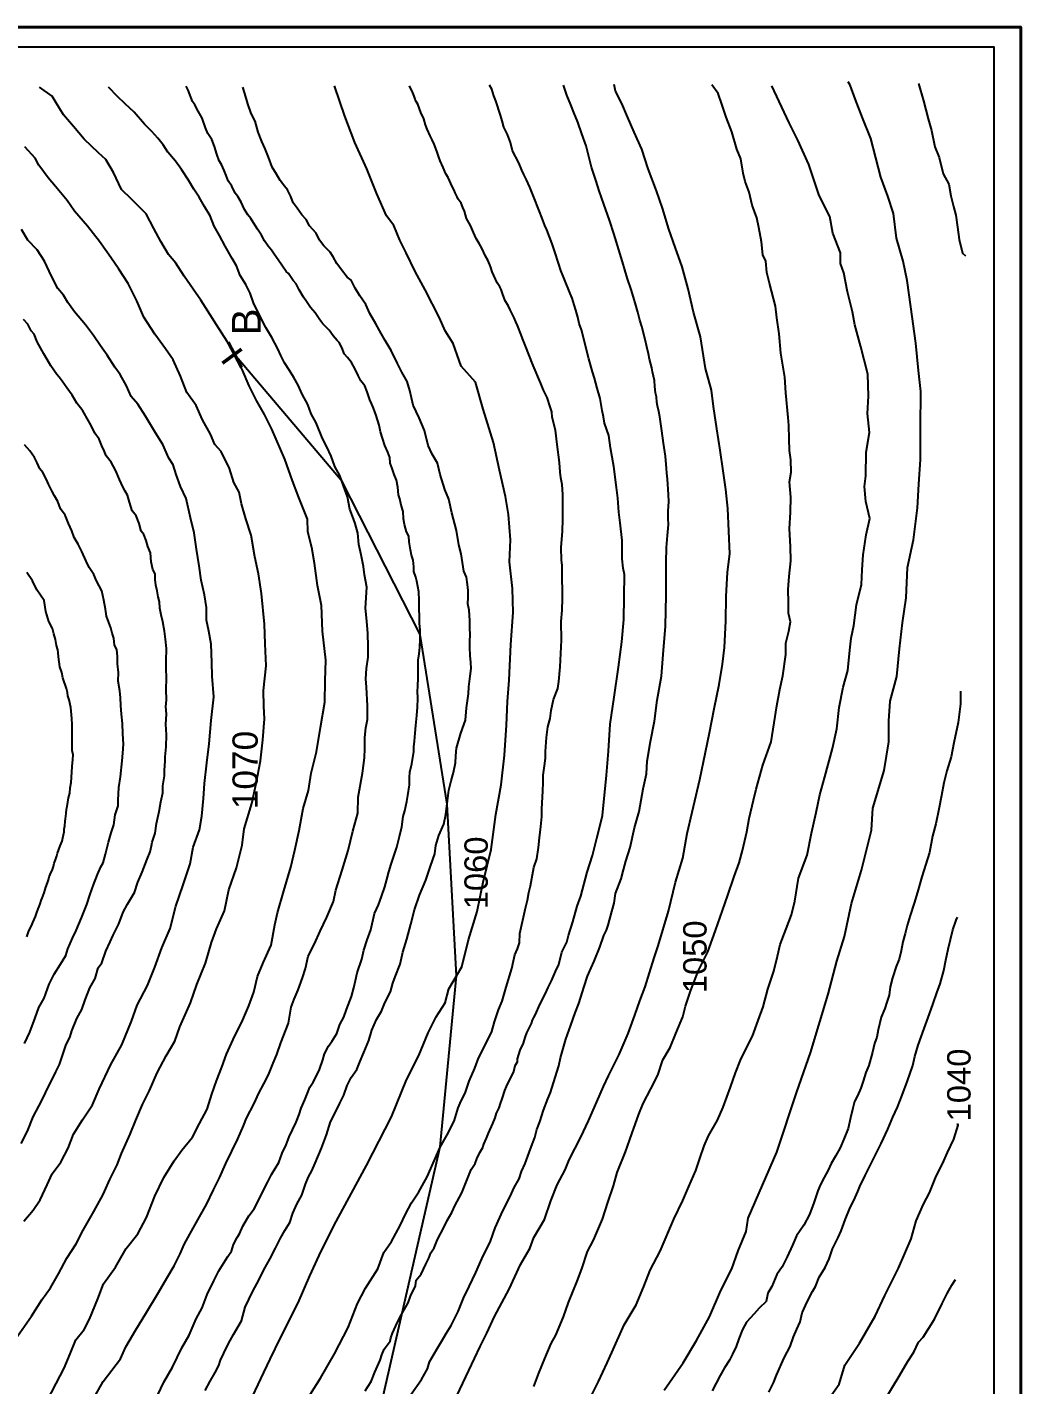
# Model space of a CAD drawing. Header units: millimetres. Extents: x 19067981 to 38137102, y 2652003 to 2652615.
# Drawn here: x 19068218.09 to 19068228.61, y 2652479.36 to 2652493.74 of the extents above; entities that cross this region are included whole.
import ezdxf

# ---------------------------------------------------------------- set-up
doc = ezdxf.new("R2010")
doc.units = ezdxf.units.MM
doc.layers.add('Layer1', color=7, linetype='Continuous', lineweight=50)
doc.styles.get("Standard").update_dxf_attribs({"font": 'arial.ttf'})

msp = doc.modelspace()

# ---------------------------------------------------------------- linework, layer by layer
at = {"color": 0, "lineweight": 40, "ltscale": 0.2}
msp.add_lwpolyline([(19068207.614, 2652493.739), (19068228.614, 2652493.739), (19068228.614, 2652464.039), (19068207.614, 2652464.039), (19068207.614, 2652493.739)], dxfattribs=at)
for points in [[(19068208.114, 2652465.013), (19068208.114, 2652493.532), (19068228.327, 2652493.532), (19068228.327, 2652465.013), (19068208.114, 2652465.013)], [(19068208.114, 2652465.013), (19068208.114, 2652493.532), (19068228.327, 2652493.532), (19068228.327, 2652465.013), (19068208.114, 2652465.013)], [(19068208.114, 2652465.013), (19068208.114, 2652493.532), (19068228.327, 2652493.532), (19068228.327, 2652465.013), (19068208.114, 2652465.013)], [(19068218.298, 2652479.186), (19068218.399, 2652479.375), (19068218.481, 2652479.539), (19068218.547, 2652479.688), (19068218.605, 2652479.837), (19068218.695, 2652479.948), (19068218.751, 2652480.058), (19068218.839, 2652480.271), (19068218.9, 2652480.43), (19068219.026, 2652480.607), (19068219.14, 2652480.804), (19068219.262, 2652480.961), (19068219.354, 2652481.134), (19068219.441, 2652481.359), (19068219.539, 2652481.558), (19068219.649, 2652481.735), (19068219.728, 2652481.848), (19068219.843, 2652481.983), (19068219.917, 2652482.13), (19068219.996, 2652482.28), (19068220.046, 2652482.439), (19068220.096, 2652482.582), (19068220.152, 2652482.725), (19068220.202, 2652482.863), (19068220.272, 2652483.018), (19068220.376, 2652483.226), (19068220.438, 2652483.375), (19068220.49, 2652483.521), (19068220.529, 2652483.684), (19068220.591, 2652483.829), (19068220.675, 2652484.018), (19068220.715, 2652484.233), (19068220.743, 2652484.361), (19068220.808, 2652484.593), (19068220.883, 2652484.844), (19068220.925, 2652485.025), (19068220.973, 2652485.232), (19068221.013, 2652485.463), (19068221.07, 2652485.655), (19068221.1, 2652485.838), (19068221.154, 2652486.063), (19068221.198, 2652486.322), (19068221.242, 2652486.592), (19068221.246, 2652486.817), (19068221.252, 2652487.034), (19068221.22, 2652487.343), (19068221.208, 2652487.616), (19068221.164, 2652487.827), (19068221.134, 2652488.062), (19068221.106, 2652488.229), (19068221.064, 2652488.396), (19068221.058, 2652488.528), (19068220.968, 2652488.759), (19068220.901, 2652488.934), (19068220.821, 2652489.163), (19068220.681, 2652489.48), (19068220.605, 2652489.638), (19068220.521, 2652489.785), (19068220.441, 2652489.94), (19068220.37, 2652490.105), (19068220.292, 2652490.263), (19068220.209, 2652490.41), (19068220.096, 2652490.587), (19068220.004, 2652490.732), (19068219.93, 2652490.848), (19068219.849, 2652490.965), (19068219.753, 2652491.102), (19068219.666, 2652491.241), (19068219.589, 2652491.332), (19068219.505, 2652491.47), (19068219.433, 2652491.605), (19068219.351, 2652491.762), (19068219.194, 2652491.918), (19068219.088, 2652492.019), (19068219.006, 2652492.198), (19068218.924, 2652492.337), (19068218.847, 2652492.409), (19068218.695, 2652492.552), (19068218.58, 2652492.687), (19068218.474, 2652492.811), (19068218.398, 2652492.936), (19068218.356, 2652493.008), (19068218.22, 2652493.105)], [(19068218.813, 2652479.252), (19068218.895, 2652479.398), (19068219.078, 2652479.635), (19068219.135, 2652479.764), (19068219.24, 2652479.944), (19068219.346, 2652480.115), (19068219.482, 2652480.338), (19068219.57, 2652480.49), (19068219.646, 2652480.621), (19068219.711, 2652480.748), (19068219.754, 2652480.847), (19068219.815, 2652480.958), (19068219.915, 2652481.142), (19068219.989, 2652481.271), (19068220.064, 2652481.427), (19068220.128, 2652481.554), (19068220.194, 2652481.705), (19068220.323, 2652481.966), (19068220.383, 2652482.105), (19068220.414, 2652482.185), (19068220.494, 2652482.341), (19068220.544, 2652482.449), (19068220.596, 2652482.548), (19068220.648, 2652482.645), (19068220.697, 2652482.767), (19068220.735, 2652482.861), (19068220.777, 2652482.983), (19068220.859, 2652483.191), (19068220.888, 2652483.359), (19068220.92, 2652483.446), (19068220.961, 2652483.543), (19068221.006, 2652483.672), (19068221.039, 2652483.771), (19068221.065, 2652483.9), (19068221.132, 2652484.033), (19068221.195, 2652484.165), (19068221.266, 2652484.315), (19068221.335, 2652484.481), (19068221.361, 2652484.598), (19068221.428, 2652484.81), (19068221.49, 2652485.019), (19068221.54, 2652485.224), (19068221.594, 2652485.416), (19068221.597, 2652485.586), (19068221.643, 2652485.84), (19068221.664, 2652486), (19068221.666, 2652486.099), (19068221.668, 2652486.217), (19068221.678, 2652486.318), (19068221.694, 2652486.406), (19068221.695, 2652486.55), (19068221.684, 2652486.748), (19068221.678, 2652486.836), (19068221.686, 2652486.946), (19068221.703, 2652487.066), (19068221.701, 2652487.18), (19068221.7, 2652487.318), (19068221.688, 2652487.448), (19068221.674, 2652487.587), (19068221.687, 2652487.808), (19068221.662, 2652487.938), (19068221.651, 2652488.028), (19068221.628, 2652488.151), (19068221.602, 2652488.261), (19068221.592, 2652488.379), (19068221.566, 2652488.481), (19068221.535, 2652488.561), (19068221.508, 2652488.634), (19068221.482, 2652488.764), (19068221.442, 2652488.88), (19068221.402, 2652488.992), (19068221.348, 2652489.088), (19068221.309, 2652489.197), (19068221.264, 2652489.296), (19068221.218, 2652489.384), (19068221.152, 2652489.549), (19068221.099, 2652489.643), (19068221.063, 2652489.744), (19068221.004, 2652489.852), (19068220.961, 2652489.947), (19068220.916, 2652490.029), (19068220.869, 2652490.104), (19068220.817, 2652490.185), (19068220.776, 2652490.261), (19068220.745, 2652490.332), (19068220.683, 2652490.452), (19068220.617, 2652490.558), (19068220.553, 2652490.681), (19068220.489, 2652490.818), (19068220.453, 2652490.923), (19068220.405, 2652491.013), (19068220.345, 2652491.109), (19068220.308, 2652491.21), (19068220.262, 2652491.289), (19068220.186, 2652491.421), (19068220.129, 2652491.531), (19068220.072, 2652491.631), (19068220.029, 2652491.742), (19068219.967, 2652491.84), (19068219.912, 2652491.939), (19068219.854, 2652492.023), (19068219.798, 2652492.117), (19068219.724, 2652492.233), (19068219.661, 2652492.319), (19068219.58, 2652492.414), (19068219.531, 2652492.493), (19068219.474, 2652492.563), (19068219.412, 2652492.635), (19068219.335, 2652492.712), (19068219.224, 2652492.839), (19068219.127, 2652492.928), (19068219.049, 2652493.004), (19068218.953, 2652493.102)], [(19068219.447, 2652479.195), (19068219.538, 2652479.39), (19068219.631, 2652479.548), (19068219.727, 2652479.752), (19068219.807, 2652479.888), (19068219.881, 2652480.06), (19068219.943, 2652480.176), (19068219.996, 2652480.317), (19068220.068, 2652480.461), (19068220.122, 2652480.57), (19068220.173, 2652480.653), (19068220.215, 2652480.721), (19068220.253, 2652480.775), (19068220.277, 2652480.849), (19068220.316, 2652480.921), (19068220.341, 2652480.961), (19068220.374, 2652481.041), (19068220.44, 2652481.15), (19068220.496, 2652481.226), (19068220.534, 2652481.298), (19068220.589, 2652481.417), (19068220.638, 2652481.511), (19068220.677, 2652481.588), (19068220.755, 2652481.715), (19068220.792, 2652481.813), (19068220.833, 2652481.903), (19068220.865, 2652481.988), (19068220.9, 2652482.06), (19068220.938, 2652482.144), (19068220.972, 2652482.224), (19068220.994, 2652482.291), (19068221.032, 2652482.379), (19068221.058, 2652482.451), (19068221.083, 2652482.512), (19068221.119, 2652482.568), (19068221.153, 2652482.627), (19068221.188, 2652482.7), (19068221.223, 2652482.802), (19068221.241, 2652482.865), (19068221.283, 2652482.946), (19068221.318, 2652482.996), (19068221.369, 2652483.082), (19068221.403, 2652483.176), (19068221.444, 2652483.256), (19068221.472, 2652483.337), (19068221.527, 2652483.473), (19068221.55, 2652483.566), (19068221.567, 2652483.642), (19068221.586, 2652483.723), (19068221.634, 2652483.868), (19068221.655, 2652483.965), (19068221.691, 2652484.072), (19068221.732, 2652484.178), (19068221.769, 2652484.353), (19068221.81, 2652484.443), (19068221.843, 2652484.531), (19068221.88, 2652484.634), (19068221.9, 2652484.712), (19068221.92, 2652484.795), (19068221.947, 2652484.875), (19068221.971, 2652484.948), (19068222.005, 2652485.056), (19068222.033, 2652485.169), (19068222.057, 2652485.271), (19068222.071, 2652485.379), (19068222.091, 2652485.44), (19068222.11, 2652485.54), (19068222.123, 2652485.603), (19068222.139, 2652485.716), (19068222.141, 2652485.792), (19068222.144, 2652485.848), (19068222.166, 2652485.939), (19068222.184, 2652486.068), (19068222.184, 2652486.119), (19068222.193, 2652486.179), (19068222.201, 2652486.262), (19068222.207, 2652486.342), (19068222.217, 2652486.45), (19068222.223, 2652486.537), (19068222.227, 2652486.628), (19068222.226, 2652486.712), (19068222.228, 2652486.754), (19068222.23, 2652486.855), (19068222.231, 2652486.941), (19068222.231, 2652487.037), (19068222.243, 2652487.104), (19068222.249, 2652487.171), (19068222.252, 2652487.261), (19068222.254, 2652487.354), (19068222.245, 2652487.426), (19068222.246, 2652487.511), (19068222.243, 2652487.564), (19068222.243, 2652487.666), (19068222.239, 2652487.758), (19068222.227, 2652487.815), (19068222.217, 2652487.873), (19068222.207, 2652487.915), (19068222.184, 2652487.974), (19068222.186, 2652488.022), (19068222.179, 2652488.096), (19068222.162, 2652488.149), (19068222.151, 2652488.204), (19068222.135, 2652488.288), (19068222.132, 2652488.349), (19068222.109, 2652488.393), (19068222.087, 2652488.472), (19068222.077, 2652488.532), (19068222.072, 2652488.611), (19068222.052, 2652488.677), (19068222.036, 2652488.743), (19068222.024, 2652488.786), (19068222.016, 2652488.867), (19068222.001, 2652488.941), (19068221.978, 2652489.002), (19068221.957, 2652489.066), (19068221.935, 2652489.121), (19068221.93, 2652489.181), (19068221.911, 2652489.237), (19068221.877, 2652489.31), (19068221.853, 2652489.387), (19068221.834, 2652489.453), (19068221.82, 2652489.523), (19068221.787, 2652489.627), (19068221.759, 2652489.704), (19068221.736, 2652489.754), (19068221.72, 2652489.794), (19068221.691, 2652489.878), (19068221.668, 2652489.94), (19068221.623, 2652489.994), (19068221.595, 2652490.05), (19068221.565, 2652490.116), (19068221.524, 2652490.186), (19068221.484, 2652490.239), (19068221.447, 2652490.28), (19068221.428, 2652490.341), (19068221.395, 2652490.4), (19068221.372, 2652490.42), (19068221.333, 2652490.471), (19068221.288, 2652490.529), (19068221.221, 2652490.598), (19068221.19, 2652490.639), (19068221.141, 2652490.712), (19068221.091, 2652490.771), (19068221.049, 2652490.832), (19068221.018, 2652490.878), (19068220.972, 2652490.958), (19068220.938, 2652491.021), (19068220.906, 2652491.057), (19068220.858, 2652491.13), (19068220.832, 2652491.153), (19068220.795, 2652491.207), (19068220.748, 2652491.275), (19068220.706, 2652491.335), (19068220.677, 2652491.376), (19068220.642, 2652491.421), (19068220.605, 2652491.477), (19068220.571, 2652491.535), (19068220.53, 2652491.598), (19068220.486, 2652491.666), (19068220.46, 2652491.712), (19068220.428, 2652491.752), (19068220.391, 2652491.808), (19068220.357, 2652491.885), (19068220.32, 2652491.947), (19068220.295, 2652491.981), (19068220.258, 2652492.054), (19068220.219, 2652492.111), (19068220.198, 2652492.169), (19068220.177, 2652492.222), (19068220.149, 2652492.284), (19068220.125, 2652492.323), (19068220.1, 2652492.393), (19068220.075, 2652492.476), (19068220.048, 2652492.549), (19068220.005, 2652492.612), (19068219.981, 2652492.672), (19068219.944, 2652492.775), (19068219.902, 2652492.851), (19068219.868, 2652492.916), (19068219.84, 2652492.953), (19068219.795, 2652493.07), (19068219.775, 2652493.113)], [(19068219.977, 2652479.302), (19068220.027, 2652479.4), (19068220.08, 2652479.49), (19068220.119, 2652479.567), (19068220.138, 2652479.623), (19068220.174, 2652479.697), (19068220.223, 2652479.799), (19068220.276, 2652479.893), (19068220.362, 2652480.04), (19068220.4, 2652480.183), (19068220.478, 2652480.346), (19068220.548, 2652480.478), (19068220.596, 2652480.58), (19068220.659, 2652480.693), (19068220.722, 2652480.809), (19068220.773, 2652480.915), (19068220.82, 2652480.996), (19068220.873, 2652481.081), (19068220.904, 2652481.18), (19068220.946, 2652481.274), (19068220.998, 2652481.371), (19068221.04, 2652481.487), (19068221.07, 2652481.565), (19068221.104, 2652481.627), (19068221.139, 2652481.708), (19068221.207, 2652481.866), (19068221.261, 2652482.007), (19068221.304, 2652482.147), (19068221.341, 2652482.22), (19068221.402, 2652482.345), (19068221.443, 2652482.429), (19068221.48, 2652482.532), (19068221.522, 2652482.616), (19068221.582, 2652482.699), (19068221.617, 2652482.787), (19068221.655, 2652482.879), (19068221.708, 2652483.006), (19068221.741, 2652483.118), (19068221.789, 2652483.23), (19068221.845, 2652483.317), (19068221.879, 2652483.405), (19068221.937, 2652483.522), (19068221.964, 2652483.614), (19068221.989, 2652483.682), (19068222.042, 2652483.816), (19068222.068, 2652483.943), (19068222.112, 2652484.082), (19068222.153, 2652484.24), (19068222.192, 2652484.393), (19068222.247, 2652484.545), (19068222.313, 2652484.705), (19068222.361, 2652484.855), (19068222.407, 2652484.985), (19068222.42, 2652485.073), (19068222.449, 2652485.178), (19068222.504, 2652485.299), (19068222.525, 2652485.401), (19068222.542, 2652485.545), (19068222.557, 2652485.657), (19068222.58, 2652485.759), (19068222.605, 2652485.846), (19068222.627, 2652485.949), (19068222.63, 2652486.024), (19068222.636, 2652486.104), (19068222.683, 2652486.264), (19068222.734, 2652486.401), (19068222.743, 2652486.53), (19068222.754, 2652486.603), (19068222.764, 2652486.678), (19068222.768, 2652486.753), (19068222.782, 2652486.867), (19068222.793, 2652486.948), (19068222.788, 2652487.011), (19068222.782, 2652487.086), (19068222.779, 2652487.169), (19068222.78, 2652487.245), (19068222.784, 2652487.297), (19068222.777, 2652487.385), (19068222.778, 2652487.456), (19068222.77, 2652487.565), (19068222.759, 2652487.632), (19068222.761, 2652487.699), (19068222.761, 2652487.772), (19068222.754, 2652487.835), (19068222.742, 2652487.916), (19068222.715, 2652487.979), (19068222.701, 2652488.068), (19068222.687, 2652488.16), (19068222.663, 2652488.255), (19068222.636, 2652488.41), (19068222.587, 2652488.594), (19068222.556, 2652488.74), (19068222.515, 2652488.842), (19068222.466, 2652489.002), (19068222.437, 2652489.123), (19068222.381, 2652489.216), (19068222.337, 2652489.31), (19068222.297, 2652489.468), (19068222.243, 2652489.602), (19068222.18, 2652489.735), (19068222.143, 2652489.892), (19068222.116, 2652489.986), (19068222.059, 2652490.087), (19068222.013, 2652490.178), (19068221.947, 2652490.314), (19068221.882, 2652490.42), (19068221.841, 2652490.494), (19068221.782, 2652490.598), (19068221.718, 2652490.705), (19068221.679, 2652490.803), (19068221.615, 2652490.894), (19068221.565, 2652490.975), (19068221.522, 2652491.058), (19068221.481, 2652491.093), (19068221.418, 2652491.168), (19068221.369, 2652491.235), (19068221.331, 2652491.308), (19068221.298, 2652491.357), (19068221.232, 2652491.422), (19068221.186, 2652491.484), (19068221.15, 2652491.558), (19068221.082, 2652491.636), (19068221.045, 2652491.701), (19068220.999, 2652491.752), (19068220.949, 2652491.822), (19068220.908, 2652491.88), (19068220.882, 2652491.947), (19068220.846, 2652492.017), (19068220.815, 2652492.054), (19068220.771, 2652492.115), (19068220.731, 2652492.183), (19068220.687, 2652492.256), (19068220.647, 2652492.361), (19068220.61, 2652492.45), (19068220.577, 2652492.529), (19068220.538, 2652492.626), (19068220.507, 2652492.742), (19068220.464, 2652492.824), (19068220.427, 2652492.927), (19068220.397, 2652493.037), (19068220.375, 2652493.104)], [(19068221.045, 2652479.193), (19068221.197, 2652479.433), (19068221.345, 2652479.688), (19068221.491, 2652479.969), (19068221.588, 2652480.221), (19068221.673, 2652480.385), (19068221.805, 2652480.589), (19068221.868, 2652480.764), (19068221.948, 2652480.878), (19068222.042, 2652481.05), (19068222.096, 2652481.17), (19068222.162, 2652481.288), (19068222.239, 2652481.405), (19068222.328, 2652481.565), (19068222.464, 2652481.879), (19068222.539, 2652482.008), (19068222.613, 2652482.154), (19068222.655, 2652482.294), (19068222.688, 2652482.367), (19068222.731, 2652482.45), (19068222.773, 2652482.578), (19068222.831, 2652482.714), (19068222.87, 2652482.82), (19068222.957, 2652482.988), (19068223.01, 2652483.103), (19068223.039, 2652483.207), (19068223.083, 2652483.332), (19068223.12, 2652483.425), (19068223.165, 2652483.571), (19068223.225, 2652483.77), (19068223.242, 2652483.853), (19068223.254, 2652483.914), (19068223.282, 2652483.979), (19068223.305, 2652484.041), (19068223.309, 2652484.142), (19068223.368, 2652484.408), (19068223.389, 2652484.493), (19068223.402, 2652484.574), (19068223.42, 2652484.647), (19068223.458, 2652484.841), (19068223.487, 2652484.931), (19068223.506, 2652485.053), (19068223.515, 2652485.154), (19068223.531, 2652485.273), (19068223.54, 2652485.379), (19068223.54, 2652485.456), (19068223.553, 2652485.653), (19068223.554, 2652485.738), (19068223.557, 2652485.818), (19068223.571, 2652485.918), (19068223.58, 2652485.998), (19068223.58, 2652486.069), (19068223.591, 2652486.215), (19068223.606, 2652486.331), (19068223.629, 2652486.416), (19068223.639, 2652486.504), (19068223.665, 2652486.619), (19068223.71, 2652486.734), (19068223.723, 2652486.809), (19068223.735, 2652486.963), (19068223.748, 2652487.246), (19068223.746, 2652487.444), (19068223.757, 2652487.565), (19068223.76, 2652487.688), (19068223.759, 2652487.791), (19068223.758, 2652487.88), (19068223.756, 2652488.04), (19068223.748, 2652488.094), (19068223.746, 2652488.228), (19068223.76, 2652488.4), (19068223.765, 2652488.524), (19068223.764, 2652488.724), (19068223.762, 2652488.791), (19068223.756, 2652488.896), (19068223.744, 2652488.965), (19068223.737, 2652489.027), (19068223.727, 2652489.13), (19068223.702, 2652489.319), (19068223.686, 2652489.471), (19068223.652, 2652489.609), (19068223.646, 2652489.666), (19068223.629, 2652489.718), (19068223.597, 2652489.816), (19068223.559, 2652489.893), (19068223.529, 2652489.966), (19068223.451, 2652490.155), (19068223.363, 2652490.37), (19068223.337, 2652490.441), (19068223.324, 2652490.48), (19068223.283, 2652490.579), (19068223.267, 2652490.619), (19068223.25, 2652490.662), (19068223.206, 2652490.747), (19068223.184, 2652490.791), (19068223.154, 2652490.84), (19068223.124, 2652490.918), (19068223.111, 2652490.96), (19068223.095, 2652490.989), (19068223.068, 2652491.032), (19068223.017, 2652491.148), (19068223, 2652491.192), (19068222.989, 2652491.222), (19068222.968, 2652491.273), (19068222.943, 2652491.315), (19068222.906, 2652491.399), (19068222.879, 2652491.448), (19068222.846, 2652491.5), (19068222.818, 2652491.566), (19068222.787, 2652491.639), (19068222.758, 2652491.689), (19068222.743, 2652491.713), (19068222.721, 2652491.789), (19068222.704, 2652491.83), (19068222.686, 2652491.876), (19068222.655, 2652491.918), (19068222.643, 2652491.943), (19068222.625, 2652491.986), (19068222.614, 2652492.013), (19068222.596, 2652492.045), (19068222.579, 2652492.082), (19068222.548, 2652492.146), (19068222.526, 2652492.187), (19068222.496, 2652492.253), (19068222.465, 2652492.325), (19068222.45, 2652492.363), (19068222.43, 2652492.424), (19068222.401, 2652492.501), (19068222.38, 2652492.545), (19068222.36, 2652492.588), (19068222.328, 2652492.659), (19068222.308, 2652492.705), (19068222.292, 2652492.767), (19068222.259, 2652492.836), (19068222.229, 2652492.922), (19068222.203, 2652492.963), (19068222.199, 2652492.977), (19068222.19, 2652493.008), (19068222.176, 2652493.043), (19068222.141, 2652493.119)], [(19068221.67, 2652479.296), (19068221.733, 2652479.397), (19068221.771, 2652479.497), (19068221.829, 2652479.621), (19068221.848, 2652479.679), (19068221.871, 2652479.738), (19068221.934, 2652479.823), (19068221.943, 2652479.86), (19068221.959, 2652479.909), (19068221.994, 2652479.985), (19068222.042, 2652480.081), (19068222.124, 2652480.23), (19068222.149, 2652480.301), (19068222.202, 2652480.411), (19068222.211, 2652480.468), (19068222.265, 2652480.533), (19068222.312, 2652480.639), (19068222.345, 2652480.703), (19068222.367, 2652480.76), (19068222.401, 2652480.812), (19068222.429, 2652480.881), (19068222.447, 2652480.92), (19068222.494, 2652481.006), (19068222.54, 2652481.102), (19068222.589, 2652481.187), (19068222.621, 2652481.258), (19068222.693, 2652481.394), (19068222.793, 2652481.64), (19068222.836, 2652481.705), (19068222.852, 2652481.755), (19068222.885, 2652481.822), (19068222.915, 2652481.876), (19068222.928, 2652481.91), (19068222.955, 2652481.974), (19068222.975, 2652482.027), (19068223.022, 2652482.128), (19068223.047, 2652482.19), (19068223.061, 2652482.239), (19068223.091, 2652482.295), (19068223.102, 2652482.342), (19068223.121, 2652482.389), (19068223.149, 2652482.477), (19068223.167, 2652482.521), (19068223.196, 2652482.581), (19068223.218, 2652482.62), (19068223.244, 2652482.68), (19068223.26, 2652482.743), (19068223.282, 2652482.78), (19068223.284, 2652482.815), (19068223.299, 2652482.859), (19068223.312, 2652482.907), (19068223.348, 2652482.98), (19068223.364, 2652483.038), (19068223.384, 2652483.09), (19068223.407, 2652483.139), (19068223.431, 2652483.186), (19068223.443, 2652483.223), (19068223.458, 2652483.251), (19068223.472, 2652483.276), (19068223.523, 2652483.396), (19068223.577, 2652483.499), (19068223.607, 2652483.568), (19068223.644, 2652483.641), (19068223.685, 2652483.739), (19068223.721, 2652483.813), (19068223.754, 2652483.944), (19068223.807, 2652484.049), (19068223.825, 2652484.118), (19068223.871, 2652484.264), (19068223.916, 2652484.429), (19068223.955, 2652484.536), (19068224.022, 2652484.789), (19068224.079, 2652484.967), (19068224.125, 2652485.152), (19068224.152, 2652485.26), (19068224.184, 2652485.39), (19068224.226, 2652485.819), (19068224.248, 2652486.07), (19068224.264, 2652486.359), (19068224.306, 2652486.642), (19068224.354, 2652486.961), (19068224.388, 2652487.231), (19068224.411, 2652487.465), (19068224.415, 2652487.941), (19068224.403, 2652488.011), (19068224.393, 2652488.109), (19068224.392, 2652488.302), (19068224.372, 2652488.488), (19068224.357, 2652488.602), (19068224.345, 2652488.752), (19068224.332, 2652488.863), (19068224.303, 2652489.086), (19068224.27, 2652489.284), (19068224.251, 2652489.414), (19068224.206, 2652489.546), (19068224.195, 2652489.612), (19068224.181, 2652489.681), (19068224.158, 2652489.808), (19068224.127, 2652489.916), (19068224.1, 2652490.02), (19068224.077, 2652490.09), (19068224.038, 2652490.228), (19068223.96, 2652490.534), (19068223.936, 2652490.599), (19068223.923, 2652490.667), (19068223.9, 2652490.743), (19068223.885, 2652490.799), (19068223.864, 2652490.868), (19068223.843, 2652490.919), (19068223.774, 2652491.085), (19068223.744, 2652491.163), (19068223.718, 2652491.238), (19068223.679, 2652491.36), (19068223.651, 2652491.444), (19068223.594, 2652491.594), (19068223.574, 2652491.638), (19068223.542, 2652491.724), (19068223.515, 2652491.788), (19068223.45, 2652491.957), (19068223.413, 2652492.045), (19068223.379, 2652492.121), (19068223.349, 2652492.178), (19068223.329, 2652492.223), (19068223.296, 2652492.301), (19068223.229, 2652492.43), (19068223.209, 2652492.518), (19068223.178, 2652492.602), (19068223.139, 2652492.681), (19068223.12, 2652492.748), (19068223.103, 2652492.806), (19068223.055, 2652492.958), (19068223.034, 2652493.011), (19068223.011, 2652493.084), (19068222.986, 2652493.126)], [(19068222.159, 2652479.263), (19068222.268, 2652479.419), (19068222.329, 2652479.532), (19068222.35, 2652479.605), (19068222.425, 2652479.731), (19068222.491, 2652479.836), (19068222.528, 2652479.904), (19068222.58, 2652479.99), (19068222.654, 2652480.136), (19068222.711, 2652480.279), (19068222.772, 2652480.404), (19068222.842, 2652480.55), (19068222.907, 2652480.694), (19068222.997, 2652480.883), (19068223.047, 2652481.025), (19068223.128, 2652481.204), (19068223.206, 2652481.356), (19068223.247, 2652481.452), (19068223.302, 2652481.543), (19068223.325, 2652481.619), (19068223.364, 2652481.705), (19068223.421, 2652481.859), (19068223.466, 2652481.98), (19068223.488, 2652482.064), (19068223.521, 2652482.146), (19068223.558, 2652482.271), (19068223.605, 2652482.391), (19068223.633, 2652482.458), (19068223.665, 2652482.56), (19068223.721, 2652482.739), (19068223.738, 2652482.823), (19068223.795, 2652483.02), (19068223.849, 2652483.169), (19068223.896, 2652483.301), (19068223.933, 2652483.401), (19068223.99, 2652483.578), (19068224.024, 2652483.69), (19068224.062, 2652483.776), (19068224.094, 2652483.849), (19068224.155, 2652483.997), (19068224.197, 2652484.121), (19068224.226, 2652484.175), (19068224.243, 2652484.229), (19068224.284, 2652484.372), (19068224.309, 2652484.461), (19068224.32, 2652484.563), (19068224.383, 2652484.721), (19068224.406, 2652484.815), (19068224.432, 2652484.908), (19068224.475, 2652485.052), (19068224.523, 2652485.261), (19068224.573, 2652485.431), (19068224.615, 2652485.674), (19068224.648, 2652485.83), (19068224.658, 2652485.966), (19068224.692, 2652486.173), (19068224.735, 2652486.389), (19068224.764, 2652486.613), (19068224.807, 2652486.865), (19068224.827, 2652487.096), (19068224.851, 2652487.397), (19068224.858, 2652487.725), (19068224.857, 2652487.868), (19068224.857, 2652488.07), (19068224.861, 2652488.227), (19068224.873, 2652488.356), (19068224.884, 2652488.473), (19068224.879, 2652488.537), (19068224.88, 2652488.617), (19068224.886, 2652488.713), (19068224.883, 2652488.79), (19068224.872, 2652488.952), (19068224.864, 2652489.017), (19068224.861, 2652489.065), (19068224.85, 2652489.194), (19068224.831, 2652489.333), (19068224.812, 2652489.464), (19068224.791, 2652489.613), (19068224.78, 2652489.668), (19068224.767, 2652489.73), (19068224.76, 2652489.767), (19068224.754, 2652489.823), (19068224.744, 2652489.868), (19068224.738, 2652489.935), (19068224.736, 2652489.997), (19068224.714, 2652490.09), (19068224.707, 2652490.13), (19068224.682, 2652490.224), (19068224.67, 2652490.278), (19068224.652, 2652490.353), (19068224.636, 2652490.431), (19068224.602, 2652490.568), (19068224.578, 2652490.635), (19068224.558, 2652490.719), (19068224.535, 2652490.796), (19068224.511, 2652490.881), (19068224.486, 2652490.961), (19068224.449, 2652491.073), (19068224.419, 2652491.168), (19068224.394, 2652491.255), (19068224.304, 2652491.552), (19068224.257, 2652491.694), (19068224.197, 2652491.864), (19068224.149, 2652492.004), (19068224.116, 2652492.108), (19068224.069, 2652492.255), (19068224.01, 2652492.481), (19068223.965, 2652492.609), (19068223.923, 2652492.733), (19068223.88, 2652492.836), (19068223.85, 2652492.915), (19068223.805, 2652493.02), (19068223.772, 2652493.123)], [(19068222.642, 2652479.245), (19068222.768, 2652479.513), (19068222.888, 2652479.768), (19068222.958, 2652479.907), (19068223.041, 2652480.086), (19068223.194, 2652480.373), (19068223.316, 2652480.637), (19068223.413, 2652480.805), (19068223.458, 2652480.922), (19068223.568, 2652481.111), (19068223.637, 2652481.308), (19068223.705, 2652481.479), (19068223.789, 2652481.637), (19068223.832, 2652481.744), (19068223.953, 2652481.985), (19068224.035, 2652482.158), (19068224.124, 2652482.359), (19068224.194, 2652482.522), (19068224.247, 2652482.633), (19068224.36, 2652482.86), (19068224.457, 2652483.08), (19068224.526, 2652483.275), (19068224.579, 2652483.428), (19068224.635, 2652483.577), (19068224.682, 2652483.723), (19068224.73, 2652483.882), (19068224.774, 2652484.009), (19068224.883, 2652484.376), (19068224.957, 2652484.683), (19068225.036, 2652484.94), (19068225.082, 2652485.201), (19068225.135, 2652485.425), (19068225.215, 2652485.771), (19068225.274, 2652486.061), (19068225.316, 2652486.265), (19068225.365, 2652486.519), (19068225.42, 2652486.776), (19068225.456, 2652486.992), (19068225.477, 2652487.17), (19068225.491, 2652487.45), (19068225.492, 2652487.71), (19068225.508, 2652487.968), (19068225.532, 2652488.163), (19068225.52, 2652488.402), (19068225.511, 2652488.642), (19068225.489, 2652488.844), (19068225.46, 2652489.039), (19068225.431, 2652489.26), (19068225.396, 2652489.485), (19068225.359, 2652489.722), (19068225.338, 2652489.893), (19068225.275, 2652490.123), (19068225.223, 2652490.459), (19068225.147, 2652490.721), (19068225.092, 2652490.968), (19068225.026, 2652491.201), (19068224.955, 2652491.41), (19068224.885, 2652491.601), (19068224.82, 2652491.821), (19068224.754, 2652492.006), (19068224.669, 2652492.238), (19068224.6, 2652492.447), (19068224.52, 2652492.626), (19068224.447, 2652492.79), (19068224.387, 2652492.93), (19068224.322, 2652493.06), (19068224.306, 2652493.133)], [(19068224.06, 2652479.235), (19068224.14, 2652479.396), (19068224.234, 2652479.595), (19068224.283, 2652479.702), (19068224.412, 2652479.996), (19068224.539, 2652480.208), (19068224.62, 2652480.402), (19068224.687, 2652480.576), (19068224.796, 2652480.777), (19068224.938, 2652481.116), (19068225.035, 2652481.312), (19068225.097, 2652481.462), (19068225.171, 2652481.631), (19068225.213, 2652481.759), (19068225.26, 2652481.893), (19068225.307, 2652481.997), (19068225.402, 2652482.163), (19068225.462, 2652482.3), (19068225.541, 2652482.514), (19068225.594, 2652482.664), (19068225.646, 2652482.798), (19068225.717, 2652482.943), (19068225.773, 2652483.052), (19068225.833, 2652483.219), (19068225.887, 2652483.363), (19068225.933, 2652483.551), (19068225.998, 2652483.741), (19068226.038, 2652483.902), (19068226.067, 2652484.023), (19068226.128, 2652484.19), (19068226.185, 2652484.34), (19068226.219, 2652484.483), (19068226.261, 2652484.725), (19068226.353, 2652484.972), (19068226.397, 2652485.203), (19068226.447, 2652485.421), (19068226.487, 2652485.609), (19068226.54, 2652485.801), (19068226.618, 2652486.101), (19068226.665, 2652486.309), (19068226.689, 2652486.534), (19068226.734, 2652486.748), (19068226.781, 2652486.927), (19068226.803, 2652487.141), (19068226.817, 2652487.269), (19068226.846, 2652487.403), (19068226.875, 2652487.622), (19068226.926, 2652487.837), (19068226.935, 2652487.993), (19068226.944, 2652488.151), (19068226.975, 2652488.361), (19068227.015, 2652488.535), (19068226.973, 2652488.716), (19068226.959, 2652488.875), (19068226.973, 2652488.988), (19068226.975, 2652489.237), (19068227.013, 2652489.447), (19068226.991, 2652489.646), (19068227, 2652489.831), (19068226.993, 2652490.065), (19068226.919, 2652490.353), (19068226.855, 2652490.585), (19068226.832, 2652490.723), (19068226.779, 2652490.935), (19068226.738, 2652491.136), (19068226.705, 2652491.235), (19068226.706, 2652491.35), (19068226.623, 2652491.559), (19068226.593, 2652491.734), (19068226.479, 2652491.957), (19068226.37, 2652492.283), (19068226.253, 2652492.542), (19068226.161, 2652492.726), (19068225.978, 2652493.117)], [(19068224.837, 2652479.306), (19068225.039, 2652479.595), (19068225.178, 2652479.831), (19068225.318, 2652480.081), (19068225.437, 2652480.361), (19068225.553, 2652480.59), (19068225.622, 2652480.781), (19068225.706, 2652480.985), (19068225.727, 2652481.127), (19068226.03, 2652481.824), (19068226.241, 2652482.464), (19068226.387, 2652482.878), (19068226.572, 2652483.5), (19068226.665, 2652483.848), (19068226.748, 2652484.11), (19068226.822, 2652484.458), (19068226.926, 2652484.813), (19068227.032, 2652485.234), (19068227.047, 2652485.469), (19068227.168, 2652485.868), (19068227.216, 2652486.169), (19068227.216, 2652486.392), (19068227.231, 2652486.601), (19068227.302, 2652486.863), (19068227.329, 2652487.156), (19068227.362, 2652487.429), (19068227.398, 2652487.694), (19068227.415, 2652488.016), (19068227.478, 2652488.311), (19068227.52, 2652488.649), (19068227.535, 2652488.899), (19068227.553, 2652489.161), (19068227.553, 2652489.5), (19068227.556, 2652489.879), (19068227.532, 2652490.102), (19068227.502, 2652490.394), (19068227.448, 2652490.777), (19068227.409, 2652491.057), (19068227.368, 2652491.262), (19068227.296, 2652491.503), (19068227.267, 2652491.765), (19068227.207, 2652491.95), (19068227.13, 2652492.152), (19068227.079, 2652492.355), (19068227.026, 2652492.56), (19068226.939, 2652492.778), (19068226.859, 2652492.98), (19068226.806, 2652493.126), (19068226.787, 2652493.16)], [(19068227.532, 2652493.144), (19068227.585, 2652492.959), (19068227.631, 2652492.768), (19068227.668, 2652492.644), (19068227.702, 2652492.471), (19068227.748, 2652492.357), (19068227.791, 2652492.187), (19068227.853, 2652492.076), (19068227.874, 2652491.952), (19068227.902, 2652491.838), (19068227.927, 2652491.749), (19068227.945, 2652491.622), (19068227.961, 2652491.489), (19068227.995, 2652491.347), (19068228.029, 2652491.316)], [(19068218.056, 2652481.093), (19068218.155, 2652481.211), (19068218.228, 2652481.32), (19068218.303, 2652481.48), (19068218.357, 2652481.596), (19068218.447, 2652481.718), (19068218.525, 2652481.869), (19068218.583, 2652482.015), (19068218.676, 2652482.168), (19068218.783, 2652482.325), (19068218.854, 2652482.491), (19068218.978, 2652482.752), (19068219.092, 2652482.961), (19068219.195, 2652483.212), (19068219.254, 2652483.382), (19068219.365, 2652483.591), (19068219.442, 2652483.784), (19068219.518, 2652483.988), (19068219.604, 2652484.195), (19068219.665, 2652484.429), (19068219.74, 2652484.646), (19068219.816, 2652484.878), (19068219.847, 2652485.054), (19068219.915, 2652485.239), (19068219.939, 2652485.384), (19068219.958, 2652485.569), (19068219.967, 2652485.73), (19068219.993, 2652485.948), (19068220.019, 2652486.149), (19068220.038, 2652486.398), (19068220.066, 2652486.646), (19068220.049, 2652486.865), (19068220.046, 2652487.011), (19068220.04, 2652487.204), (19068220.014, 2652487.341), (19068219.991, 2652487.458), (19068219.991, 2652487.593), (19068219.967, 2652487.727), (19068219.932, 2652487.881), (19068219.911, 2652488.034), (19068219.883, 2652488.21), (19068219.861, 2652488.385), (19068219.821, 2652488.543), (19068219.774, 2652488.747), (19068219.714, 2652488.876), (19068219.67, 2652489.003), (19068219.638, 2652489.104), (19068219.591, 2652489.175), (19068219.528, 2652489.32), (19068219.449, 2652489.442), (19068219.344, 2652489.62), (19068219.262, 2652489.745), (19068219.193, 2652489.829), (19068219.141, 2652489.94), (19068219.075, 2652490.061), (19068219.019, 2652490.138), (19068218.937, 2652490.265), (19068218.867, 2652490.364), (19068218.793, 2652490.475), (19068218.707, 2652490.585), (19068218.593, 2652490.725), (19068218.52, 2652490.822), (19068218.476, 2652490.902), (19068218.416, 2652490.973), (19068218.348, 2652491.101), (19068218.273, 2652491.26), (19068218.195, 2652491.38), (19068218.096, 2652491.484), (19068218.03, 2652491.596)], [(19068218.027, 2652481.916), (19068218.095, 2652482.049), (19068218.154, 2652482.2), (19068218.213, 2652482.312), (19068218.268, 2652482.413), (19068218.301, 2652482.491), (19068218.344, 2652482.574), (19068218.393, 2652482.677), (19068218.434, 2652482.754), (19068218.474, 2652482.882), (19068218.499, 2652482.954), (19068218.546, 2652483.049), (19068218.564, 2652483.11), (19068218.616, 2652483.241), (19068218.671, 2652483.336), (19068218.706, 2652483.438), (19068218.756, 2652483.565), (19068218.81, 2652483.665), (19068218.841, 2652483.776), (19068218.88, 2652483.831), (19068218.924, 2652483.952), (19068218.971, 2652484.052), (19068219.003, 2652484.124), (19068219.061, 2652484.244), (19068219.106, 2652484.365), (19068219.153, 2652484.453), (19068219.229, 2652484.575), (19068219.261, 2652484.685), (19068219.31, 2652484.789), (19068219.362, 2652484.929), (19068219.392, 2652485.007), (19068219.409, 2652485.068), (19068219.413, 2652485.107), (19068219.445, 2652485.203), (19068219.46, 2652485.307), (19068219.487, 2652485.432), (19068219.507, 2652485.535), (19068219.526, 2652485.632), (19068219.528, 2652485.706), (19068219.544, 2652485.811), (19068219.545, 2652485.872), (19068219.553, 2652485.964), (19068219.553, 2652486.013), (19068219.564, 2652486.117), (19068219.565, 2652486.245), (19068219.559, 2652486.357), (19068219.565, 2652486.462), (19068219.559, 2652486.545), (19068219.568, 2652486.61), (19068219.564, 2652486.729), (19068219.567, 2652486.84), (19068219.561, 2652486.953), (19068219.563, 2652487.025), (19068219.566, 2652487.159), (19068219.555, 2652487.256), (19068219.546, 2652487.341), (19068219.526, 2652487.443), (19068219.51, 2652487.516), (19068219.495, 2652487.585), (19068219.493, 2652487.654), (19068219.477, 2652487.707), (19068219.467, 2652487.768), (19068219.453, 2652487.83), (19068219.448, 2652487.89), (19068219.447, 2652487.948), (19068219.423, 2652487.996), (19068219.405, 2652488.078), (19068219.397, 2652488.171), (19068219.37, 2652488.238), (19068219.35, 2652488.304), (19068219.327, 2652488.367), (19068219.299, 2652488.401), (19068219.278, 2652488.482), (19068219.244, 2652488.563), (19068219.202, 2652488.618), (19068219.176, 2652488.71), (19068219.153, 2652488.783), (19068219.13, 2652488.825), (19068219.105, 2652488.872), (19068219.069, 2652488.95), (19068219.028, 2652489.039), (19068218.982, 2652489.131), (19068218.928, 2652489.198), (19068218.906, 2652489.253), (19068218.882, 2652489.304), (19068218.852, 2652489.376), (19068218.808, 2652489.438), (19068218.769, 2652489.52), (19068218.74, 2652489.569), (19068218.681, 2652489.676), (19068218.617, 2652489.757), (19068218.569, 2652489.841), (19068218.51, 2652489.919), (19068218.462, 2652489.989), (19068218.428, 2652490.034), (19068218.405, 2652490.06), (19068218.342, 2652490.154), (19068218.303, 2652490.219), (19068218.267, 2652490.28), (19068218.231, 2652490.344), (19068218.198, 2652490.406), (19068218.164, 2652490.489), (19068218.133, 2652490.522), (19068218.096, 2652490.595), (19068218.053, 2652490.642)], [(19068218.063, 2652482.977), (19068218.12, 2652483.096), (19068218.175, 2652483.247), (19068218.215, 2652483.356), (19068218.269, 2652483.456), (19068218.324, 2652483.603), (19068218.378, 2652483.71), (19068218.443, 2652483.815), (19068218.499, 2652483.909), (19068218.52, 2652483.978), (19068218.571, 2652484.093), (19068218.609, 2652484.172), (19068218.666, 2652484.306), (19068218.723, 2652484.448), (19068218.759, 2652484.556), (19068218.793, 2652484.656), (19068218.835, 2652484.765), (19068218.872, 2652484.845), (19068218.894, 2652484.888), (19068218.919, 2652484.981), (19068218.951, 2652485.109), (19068218.979, 2652485.208), (19068219.008, 2652485.29), (19068219.024, 2652485.398), (19068219.053, 2652485.491), (19068219.053, 2652485.552), (19068219.062, 2652485.686), (19068219.078, 2652485.8), (19068219.097, 2652485.968), (19068219.105, 2652486.052), (19068219.11, 2652486.147), (19068219.104, 2652486.254), (19068219.1, 2652486.365), (19068219.09, 2652486.463), (19068219.082, 2652486.556), (19068219.078, 2652486.635), (19068219.072, 2652486.712), (19068219.056, 2652486.812), (19068219.059, 2652486.903), (19068219.049, 2652486.996), (19068219.048, 2652487.074), (19068219.042, 2652487.149), (19068219.014, 2652487.194), (19068219.008, 2652487.268), (19068218.991, 2652487.323), (19068218.976, 2652487.379), (19068218.954, 2652487.433), (19068218.932, 2652487.501), (19068218.922, 2652487.577), (19068218.902, 2652487.672), (19068218.88, 2652487.768), (19068218.825, 2652487.877), (19068218.797, 2652487.941), (19068218.749, 2652488.018), (19068218.715, 2652488.084), (19068218.669, 2652488.187), (19068218.632, 2652488.264), (19068218.588, 2652488.336), (19068218.562, 2652488.406), (19068218.53, 2652488.484), (19068218.493, 2652488.57), (19068218.443, 2652488.638), (19068218.414, 2652488.714), (19068218.38, 2652488.776), (19068218.351, 2652488.83), (19068218.317, 2652488.898), (19068218.295, 2652488.947), (19068218.255, 2652489.022), (19068218.225, 2652489.062), (19068218.197, 2652489.125), (19068218.168, 2652489.18), (19068218.12, 2652489.253), (19068218.064, 2652489.314)], [(19068218.087, 2652484.105), (19068218.106, 2652484.159), (19068218.116, 2652484.184), (19068218.128, 2652484.209), (19068218.142, 2652484.238), (19068218.151, 2652484.258), (19068218.179, 2652484.321), (19068218.189, 2652484.354), (19068218.206, 2652484.402), (19068218.217, 2652484.425), (19068218.229, 2652484.454), (19068218.24, 2652484.489), (19068218.25, 2652484.515), (19068218.271, 2652484.57), (19068218.283, 2652484.605), (19068218.29, 2652484.633), (19068218.305, 2652484.679), (19068218.316, 2652484.708), (19068218.322, 2652484.74), (19068218.333, 2652484.767), (19068218.36, 2652484.82), (19068218.37, 2652484.85), (19068218.377, 2652484.887), (19068218.392, 2652484.921), (19068218.404, 2652484.963), (19068218.412, 2652484.99), (19068218.44, 2652485.068), (19068218.451, 2652485.093), (19068218.463, 2652485.118), (19068218.467, 2652485.153), (19068218.482, 2652485.219), (19068218.483, 2652485.247), (19068218.49, 2652485.281), (19068218.493, 2652485.329), (19068218.497, 2652485.356), (19068218.504, 2652485.41), (19068218.508, 2652485.456), (19068218.513, 2652485.484), (19068218.529, 2652485.577), (19068218.542, 2652485.627), (19068218.547, 2652485.684), (19068218.558, 2652485.741), (19068218.56, 2652485.794), (19068218.569, 2652485.91), (19068218.574, 2652485.982), (19068218.577, 2652486.033), (19068218.567, 2652486.078), (19068218.569, 2652486.116), (19068218.569, 2652486.265), (19068218.566, 2652486.355), (19068218.563, 2652486.417), (19068218.553, 2652486.533), (19068218.534, 2652486.616), (19068218.523, 2652486.657), (19068218.517, 2652486.693), (19068218.508, 2652486.735), (19068218.493, 2652486.777), (19068218.485, 2652486.797), (19068218.469, 2652486.847), (19068218.457, 2652486.905), (19068218.436, 2652486.965), (19068218.43, 2652487.016), (19068218.421, 2652487.07), (19068218.418, 2652487.115), (19068218.414, 2652487.145), (19068218.401, 2652487.192), (19068218.389, 2652487.253), (19068218.374, 2652487.314), (19068218.36, 2652487.372), (19068218.321, 2652487.446), (19068218.29, 2652487.552), (19068218.269, 2652487.666), (19068218.193, 2652487.779), (19068218.146, 2652487.874), (19068218.087, 2652487.963)], [(19068227.976, 2652486.706), (19068227.976, 2652486.574), (19068227.949, 2652486.377), (19068227.905, 2652486.16), (19068227.878, 2652486.011), (19068227.832, 2652485.863), (19068227.799, 2652485.737), (19068227.773, 2652485.601), (19068227.744, 2652485.459), (19068227.714, 2652485.303), (19068227.679, 2652485.17), (19068227.648, 2652484.999), (19068227.565, 2652484.742), (19068227.518, 2652484.578), (19068227.484, 2652484.462), (19068227.443, 2652484.332), (19068227.41, 2652484.225), (19068227.388, 2652484.14), (19068227.366, 2652484.053), (19068227.348, 2652483.958), (19068227.327, 2652483.87), (19068227.295, 2652483.791), (19068227.256, 2652483.67), (19068227.232, 2652483.575), (19068227.218, 2652483.489), (19068227.195, 2652483.415), (19068227.175, 2652483.348), (19068227.135, 2652483.254), (19068227.104, 2652483.121), (19068227.088, 2652483.042), (19068227.063, 2652482.976), (19068227.044, 2652482.883), (19068227.004, 2652482.743), (19068226.971, 2652482.668), (19068226.943, 2652482.577), (19068226.918, 2652482.502), (19068226.884, 2652482.423), (19068226.854, 2652482.36), (19068226.835, 2652482.292), (19068226.809, 2652482.19), (19068226.785, 2652482.077), (19068226.738, 2652481.961), (19068226.699, 2652481.87), (19068226.651, 2652481.781), (19068226.606, 2652481.706), (19068226.573, 2652481.635), (19068226.531, 2652481.558), (19068226.494, 2652481.481), (19068226.463, 2652481.415), (19068226.421, 2652481.289), (19068226.376, 2652481.166), (19068226.315, 2652481.052), (19068226.24, 2652480.939), (19068226.195, 2652480.839), (19068226.139, 2652480.718), (19068226.086, 2652480.61), (19068226.029, 2652480.531), (19068225.978, 2652480.404), (19068225.936, 2652480.331), (19068225.917, 2652480.243), (19068225.844, 2652480.174), (19068225.789, 2652480.113), (19068225.708, 2652480.024), (19068225.665, 2652479.947), (19068225.629, 2652479.85), (19068225.6, 2652479.766), (19068225.56, 2652479.687), (19068225.529, 2652479.623), (19068225.477, 2652479.541), (19068225.43, 2652479.46), (19068225.387, 2652479.379), (19068225.345, 2652479.298)], [(19068225.945, 2652479.283), (19068225.994, 2652479.381), (19068226.027, 2652479.462), (19068226.108, 2652479.646), (19068226.17, 2652479.766), (19068226.205, 2652479.87), (19068226.241, 2652479.952), (19068226.278, 2652480.029), (19068226.297, 2652480.124), (19068226.35, 2652480.24), (19068226.408, 2652480.35), (19068226.438, 2652480.401), (19068226.477, 2652480.501), (19068226.542, 2652480.604), (19068226.585, 2652480.695), (19068226.62, 2652480.801), (19068226.678, 2652480.92), (19068226.71, 2652480.992), (19068226.753, 2652481.11), (19068226.805, 2652481.238), (19068226.845, 2652481.314), (19068226.888, 2652481.408), (19068226.91, 2652481.462), (19068226.965, 2652481.577), (19068227.011, 2652481.669), (19068227.057, 2652481.76), (19068227.102, 2652481.852), (19068227.136, 2652481.918), (19068227.207, 2652482.067), (19068227.26, 2652482.196), (19068227.309, 2652482.301), (19068227.356, 2652482.428), (19068227.413, 2652482.581), (19068227.47, 2652482.744), (19068227.491, 2652482.838), (19068227.527, 2652482.958), (19068227.59, 2652483.134), (19068227.647, 2652483.289), (19068227.684, 2652483.401), (19068227.723, 2652483.511), (19068227.761, 2652483.606), (19068227.797, 2652483.748), (19068227.82, 2652483.858), (19068227.845, 2652483.975), (19068227.869, 2652484.077), (19068227.893, 2652484.178), (19068227.93, 2652484.282), (19068227.944, 2652484.315)], [(19068227.174, 2652479.203), (19068227.326, 2652479.454), (19068227.415, 2652479.606), (19068227.481, 2652479.708), (19068227.531, 2652479.814), (19068227.581, 2652479.865), (19068227.701, 2652480.056), (19068227.78, 2652480.221), (19068227.835, 2652480.327), (19068227.882, 2652480.418), (19068227.922, 2652480.478)]]:
    msp.add_lwpolyline(points)
at = {"color": 61}
for points in [[(19068220.449, 2652479.176), (19068220.564, 2652479.426), (19068220.663, 2652479.633), (19068220.774, 2652479.859), (19068220.96, 2652480.23), (19068221.086, 2652480.516), (19068221.184, 2652480.729), (19068221.341, 2652481.053), (19068221.683, 2652481.684), (19068221.948, 2652482.201), (19068222.109, 2652482.59), (19068222.24, 2652482.847), (19068222.338, 2652483.09), (19068222.422, 2652483.257), (19068222.517, 2652483.407), (19068222.557, 2652483.555), (19068222.694, 2652483.787), (19068222.763, 2652484.073), (19068222.857, 2652484.375), (19068222.921, 2652484.685), (19068223.005, 2652485.032), (19068223.053, 2652485.401), (19068223.109, 2652485.714), (19068223.146, 2652486.03), (19068223.167, 2652486.348), (19068223.178, 2652486.596), (19068223.195, 2652486.825), (19068223.214, 2652487.2), (19068223.237, 2652487.54), (19068223.23, 2652487.796), (19068223.2, 2652488.076), (19068223.209, 2652488.309), (19068223.188, 2652488.579), (19068223.158, 2652488.769), (19068223.092, 2652489.046), (19068223.03, 2652489.339), (19068222.919, 2652489.695), (19068222.837, 2652489.979), (19068222.686, 2652490.15), (19068222.601, 2652490.389), (19068222.516, 2652490.524), (19068222.457, 2652490.662), (19068222.306, 2652490.956), (19068222.2, 2652491.151), (19068222.106, 2652491.348), (19068222.038, 2652491.482), (19068221.975, 2652491.639), (19068221.897, 2652491.74), (19068221.795, 2652491.975), (19068221.687, 2652492.238), (19068221.562, 2652492.517), (19068221.454, 2652492.796), (19068221.347, 2652493.117)], [(19068223.456, 2652479.344), (19068223.509, 2652479.484), (19068223.573, 2652479.64), (19068223.64, 2652479.798), (19068223.688, 2652479.888), (19068223.771, 2652480.082), (19068223.825, 2652480.234), (19068223.917, 2652480.458), (19068223.965, 2652480.589), (19068224.025, 2652480.773), (19068224.089, 2652480.893), (19068224.184, 2652481.116), (19068224.239, 2652481.293), (19068224.299, 2652481.47), (19068224.338, 2652481.608), (19068224.427, 2652481.829), (19068224.495, 2652482.018), (19068224.567, 2652482.229), (19068224.613, 2652482.34), (19068224.696, 2652482.495), (19068224.77, 2652482.64), (19068224.822, 2652482.803), (19068224.902, 2652482.934), (19068224.962, 2652483.08), (19068225.033, 2652483.258), (19068225.063, 2652483.372), (19068225.114, 2652483.531), (19068225.202, 2652483.749), (19068225.301, 2652483.948), (19068225.38, 2652484.171), (19068225.453, 2652484.385), (19068225.511, 2652484.546), (19068225.579, 2652484.743), (19068225.631, 2652484.89), (19068225.666, 2652485.02), (19068225.712, 2652485.216), (19068225.738, 2652485.358), (19068225.784, 2652485.554), (19068225.811, 2652485.668), (19068225.882, 2652485.922), (19068225.971, 2652486.17), (19068226.001, 2652486.371), (19068226.031, 2652486.55), (19068226.061, 2652486.725), (19068226.094, 2652486.871), (19068226.125, 2652487.095), (19068226.125, 2652487.215), (19068226.158, 2652487.343), (19068226.176, 2652487.44), (19068226.155, 2652487.532), (19068226.153, 2652487.645), (19068226.15, 2652487.783), (19068226.16, 2652487.923), (19068226.178, 2652488.086), (19068226.176, 2652488.24), (19068226.165, 2652488.427), (19068226.174, 2652488.602), (19068226.18, 2652488.762), (19068226.165, 2652488.923), (19068226.181, 2652489.027), (19068226.178, 2652489.157), (19068226.165, 2652489.257), (19068226.16, 2652489.378), (19068226.157, 2652489.519), (19068226.15, 2652489.606), (19068226.125, 2652489.866), (19068226.114, 2652490.034), (19068226.072, 2652490.285), (19068226.054, 2652490.492), (19068226.029, 2652490.661), (19068226.015, 2652490.784), (19068225.954, 2652491.028), (19068225.924, 2652491.14), (19068225.912, 2652491.26), (19068225.88, 2652491.329), (19068225.868, 2652491.464), (19068225.84, 2652491.618), (19068225.818, 2652491.719), (19068225.769, 2652491.855), (19068225.737, 2652491.993), (19068225.695, 2652492.105), (19068225.675, 2652492.193), (19068225.65, 2652492.346), (19068225.607, 2652492.446), (19068225.553, 2652492.63), (19068225.494, 2652492.786), (19068225.446, 2652492.922), (19068225.409, 2652493.035), (19068225.34, 2652493.127)], [(19068217.964, 2652479.842), (19068218.138, 2652480.088), (19068218.247, 2652480.261), (19068218.338, 2652480.39), (19068218.424, 2652480.536), (19068218.511, 2652480.704), (19068218.61, 2652480.856), (19068218.682, 2652481), (19068218.798, 2652481.197), (19068218.894, 2652481.378), (19068218.966, 2652481.535), (19068219.043, 2652481.691), (19068219.088, 2652481.81), (19068219.181, 2652482.015), (19068219.243, 2652482.163), (19068219.311, 2652482.33), (19068219.385, 2652482.478), (19068219.466, 2652482.665), (19068219.563, 2652482.844), (19068219.656, 2652483.002), (19068219.706, 2652483.154), (19068219.819, 2652483.407), (19068219.888, 2652483.599), (19068219.979, 2652483.827), (19068220.043, 2652484.045), (19068220.096, 2652484.189), (19068220.181, 2652484.381), (19068220.228, 2652484.603), (19068220.306, 2652484.835), (19068220.367, 2652485.075), (19068220.388, 2652485.25), (19068220.47, 2652485.517), (19068220.517, 2652485.731), (19068220.561, 2652485.968), (19068220.585, 2652486.193), (19068220.603, 2652486.415), (19068220.597, 2652486.548), (19068220.595, 2652486.715), (19068220.622, 2652486.976), (19068220.61, 2652487.209), (19068220.603, 2652487.416), (19068220.571, 2652487.742), (19068220.54, 2652487.95), (19068220.503, 2652488.131), (19068220.464, 2652488.359), (19068220.408, 2652488.532), (19068220.36, 2652488.692), (19068220.336, 2652488.816), (19068220.278, 2652488.918), (19068220.235, 2652489.064), (19068220.145, 2652489.245), (19068220.077, 2652489.321), (19068220.034, 2652489.43), (19068219.947, 2652489.582), (19068219.879, 2652489.734), (19068219.781, 2652489.87), (19068219.714, 2652490.044), (19068219.638, 2652490.216), (19068219.556, 2652490.334), (19068219.444, 2652490.488), (19068219.325, 2652490.667), (19068219.253, 2652490.841), (19068219.162, 2652491.023), (19068219.063, 2652491.177), (19068218.977, 2652491.301), (19068218.857, 2652491.468), (19068218.729, 2652491.632), (19068218.593, 2652491.791), (19068218.513, 2652491.904), (19068218.392, 2652492.05), (19068218.313, 2652492.145), (19068218.214, 2652492.278), (19068218.177, 2652492.35), (19068218.067, 2652492.471)], [(19068226.569, 2652479.2), (19068226.69, 2652479.369), (19068226.751, 2652479.569), (19068226.904, 2652479.802), (19068227.073, 2652480.09), (19068227.174, 2652480.308), (19068227.318, 2652480.595), (19068227.452, 2652480.909), (19068227.507, 2652481.099), (19068227.585, 2652481.273), (19068227.646, 2652481.393), (19068227.718, 2652481.571), (19068227.785, 2652481.702), (19068227.836, 2652481.82), (19068227.904, 2652481.964), (19068227.95, 2652482.11), (19068227.943, 2652482.129)]]:
    msp.add_lwpolyline(points, dxfattribs=at)
at = {"color": 1}
msp.add_lwpolyline([(19068212.196, 2652465.46), (19068213.665, 2652466.535), (19068215.004, 2652467.767), (19068216.35, 2652469.007), (19068217.311, 2652470.553), (19068218.315, 2652472.071), (19068219.261, 2652473.625), (19068220.4, 2652475.045), (19068221.464, 2652476.522), (19068221.653, 2652478.332), (19068222.059, 2652480.106), (19068222.465, 2652481.88), (19068222.638, 2652483.692), (19068222.538, 2652485.509), (19068222.253, 2652487.307), (19068221.425, 2652488.927), (19068220.286, 2652490.273)], dxfattribs=at)
at = {"layer": 'Layer1'}
for p, q in [((19068220.361, 2652490.133), (19068220.219, 2652490.402)), ((19068220.159, 2652490.18), (19068220.361, 2652490.328))]:
    msp.add_line(p, q, dxfattribs=at)

# ---------------------------------------------------------------- texts
at = {"attachment_point": 1, "rotation": 90}
for s, insert, char_height in [('B', (19068220.259, 2652490.475), 0.305), ('1070', (19068220.265, 2652485.457), 0.2672), ('1060', (19068222.721, 2652484.397), 0.2481), ('1050', (19068225.038, 2652483.508), 0.2481), ('1040', (19068227.834, 2652482.151), 0.2481)]:
    msp.add_mtext(s, dxfattribs=dict(at, insert=insert, char_height=char_height))

doc.saveas('drawing.dxf')
